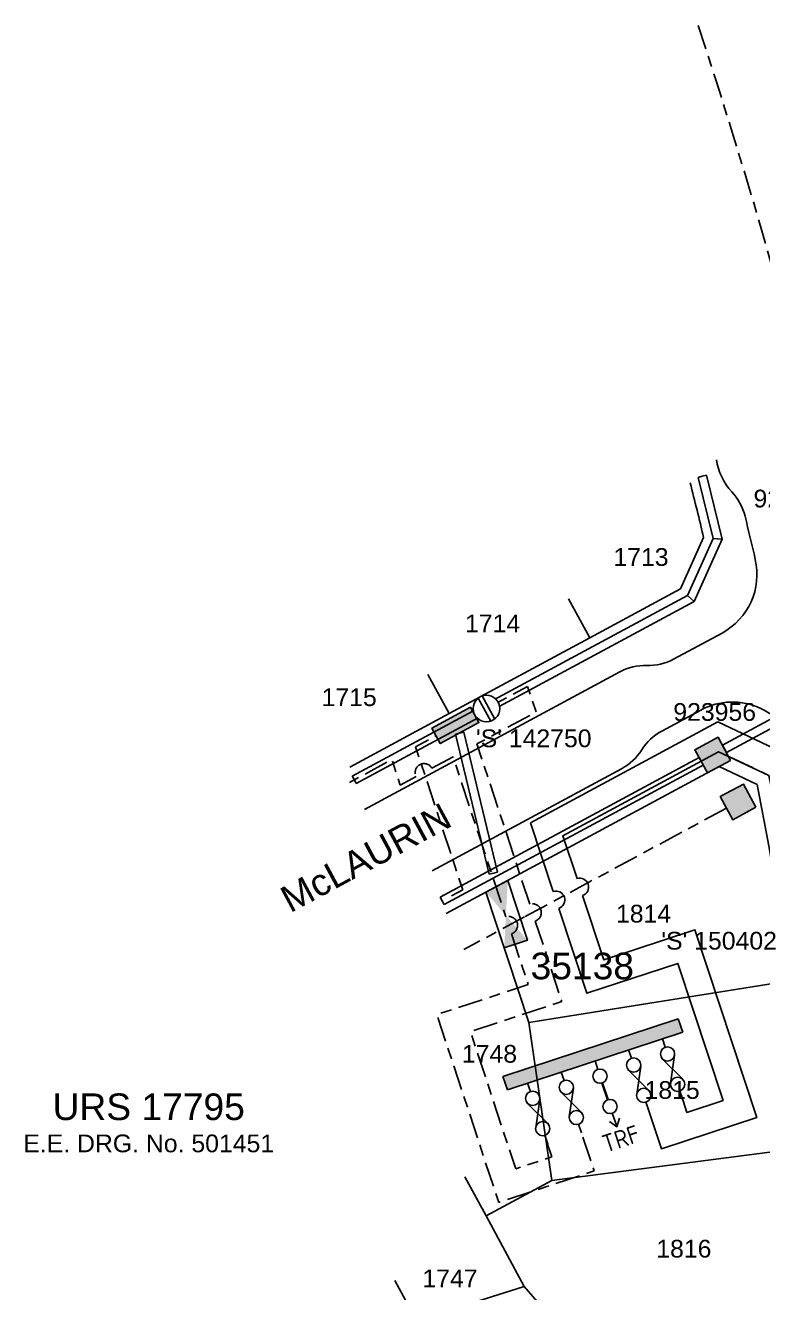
# Model space of a CAD drawing. Header units: metres. Extents: x 291634 to 291921, y 6234094 to 6234383.
# Drawn here: x 291708.2 to 291791.3, y 6234223.7 to 6234366.6 of the extents above; entities that cross this region are included whole.
import ezdxf
from ezdxf.enums import TextEntityAlignment as Align

# ---------------------------------------------------------------- set-up
doc = ezdxf.new("R2010")
doc.units = ezdxf.units.M
doc.header["$LTSCALE"] = 0.7
for name, pattern in [('Cable Exist OH', [1, 1, 0]), ('Cable Exist UG', [8.2, 4, -1.2, 1.8, -1.2]), ('IE Trench LV', [6.5, 5, -1.5])]:
    doc.linetypes.add(name, pattern=pattern)
doc.layers.get('0').update_dxf_attribs({"color": 6})
for name, color, linetype in [('_User Miscellaneous1', 3, 'Continuous'), ('_User Miscellaneous11', 7, 'Continuous'), ('_User Miscellaneous4', 7, 'Continuous'), ('_User Miscellaneous6', 7, 'Continuous'), ('_User Miscellaneous7', 150, 'Continuous'), ('_User Miscellaneous8', 7, 'Continuous'), ('_User_LV_Exist', 7, 'Continuous'), ('Cadastre Developer_SP_NEW', 4, 'Continuous'), ('Cadastre Roads_SP_NEW', 8, 'Continuous'), ('Equip_LV_MOD', 5, 'Continuous'), ('Equip_LV_NEW', 5, 'Continuous'), ('Mains_LV_NEW_T84', 2, 'Continuous'), ('Sub_LV_EXT', 5, 'Continuous'), ('Sub_SP_EXT', 7, 'Continuous'), ('SupportsUG_SP_LV_EXT', 7, 'Continuous'), ('SupportsUG_SP_LV_NEW', 2, 'Continuous'), ('SupportsUG_SP_LV_SL_EXT', 7, 'Continuous'), ('Trench_SP_NEW', 2, 'Continuous'), ('UG_Details_SP_MISC', 7, 'Continuous')]:
    doc.layers.add(name, color=color, linetype=linetype)
doc.layers.add('Cadastre Developer_SP_EXT', color=4, linetype='Continuous', lineweight=5)
doc.styles.add('ARIAL', font='arial.ttf', dxfattribs={"height": 2})
doc.styles.add('COLUMN_LABEL', font='arial.ttf')
doc.styles.add('IESYMBOL1', font='isocp.shx')
doc.styles.add('POLE_LABEL', font='arial.ttf')
doc.styles.get("Standard").update_dxf_attribs({"font": 'arial.ttf'})
doc.styles.add('style1', font='iso3098b.shx')
doc.linetypes.add('Cable New UG', pattern='A,8,-1,["x",style1,S=3.5,R=0,X=0.35,Y=-1],-3.5', length=12.5)

# ---------------------------------------------------------------- blocks, each defined once
blk = doc.blocks.new('*U67')
at = {"lineweight": -3}
blk.add_lwpolyline([(-2.55, 2.42), (2.4, 2.56), (2.46, 0.58), (-2.49, 0.44)], close=True, dxfattribs=at)
for tag, flags, p in [('STREET_CODE', 9, (1.5, 3.5)), ('OWNED_BY', 9, (1.5, 3.3)), ('OPERATED_BY', 9, (1.5, 3.1)), ('MAINTAINED_BY', 9, (1.5, 2.9)), ('STATE', 9, (1.5, 2.7)), ('SUPPORT_TYPE', 9, (1.5, 2.5)), ('SUBURB', 9, (1.5, 1.7)), ('STREETNAME', 9, (1.5, 1.5)), ('USAGE', 9, (1.5, 2.3)), ('LEGEND', 9, (1.5, 2.1)), ('PARENT', 9, (1.5, 1.9)), ('Z', 1, (1.5, 0.9)), ('LOCATION', 9, (1.5, 1.3)), ('NOTES', 9, (1.5, 1.1))]:
    blk.add_attdef(tag, text='', height=0.2, dxfattribs=dict(flags=flags)).set_placement(p, align=Align.MIDDLE_LEFT)
at = {"layer": '_User Miscellaneous4', "style": 'ARIAL', "flags": 8}
blk.add_attdef('ASSET_NUM', text='', height=2, dxfattribs=at).set_placement((2, 5.5), align=Align.MIDDLE_LEFT)
blk = doc.blocks.new('TX_LINK_NEW')
h = blk.add_hatch(color=256)
edge = h.paths.add_edge_path()
edge.add_line((2.6, 0.05), (4.6, 0.05))
edge.add_arc((5.4, 0.01), 0.8, 177.2353, 184.4027)
edge.add_line((4.6, -0.05), (2.6, -0.05))
edge.add_arc((1.8, 0), 0.8, 356.4167, 363.5833)
blk.add_line((7.2, 0.01), (7.8, 0.01))
for points in [[(1, 0), (0, 0)], [(2.6, 0.05), (4.6, 0.05)], [(6.2, 0.01), (7.2, 0.01)], [(7, -0.59), (7.8, 0.01), (7, 0.61)], [(2.6, -0.05), (4.6, -0.05)]]:
    blk.add_lwpolyline(points)
for centre in [(1.8, 0), (5.4, 0.01)]:
    blk.add_circle(centre, 0.8)
for centre, start, end in [((1.8, 0), 356.4167, 3.5833), ((5.4, 0.01), 177.2353, 184.4027)]:
    blk.add_arc(centre, 0.8, start, end)
at = {"style": 'IESYMBOL1'}
blk.add_text('TRF', height=2, rotation=90, dxfattribs=at).set_placement((9.24, 0.01), align=Align.MIDDLE_CENTER)
at = {"flags": 1}
blk.add_attdef('Z', (0, 0), '', height=0.2, dxfattribs=at)
at = {"layer": 'Sub_LV_EXT', "flags": 1}
for tag, p in [('ORIENTATION', (2.14, -1.53)), ('USAGE', (2.14, -1.14)), ('NOTES', (2.14, -3.07))]:
    blk.add_attdef(tag, p, '', height=0.2, dxfattribs=at)
blk = doc.blocks.new('LV_UG_DFUSE_CLOSED_NEW')
for points in [[(1, 0), (0, 0)], [(5.04, 0.73), (2.16, -0.72)], [(5.05, -0.71), (2.16, 0.72)], [(6.2, 0.01), (7.2, 0.01)]]:
    blk.add_lwpolyline(points)
for centre in [(1.8, 0), (5.4, 0.01)]:
    blk.add_circle(centre, 0.8)
for tag, flags, p in [('ACTUAL_STATUS', 9, (1.5, 0)), ('CONSTRUCTED_VOLTAGE', 9, (1.5, -0.2)), ('OPERATED_BY', 9, (1.5, -0.6)), ('OWNED_BY', 9, (1.5, -1)), ('OPERATING_VOLTAGE', 9, (1.5, -1.2)), ('ORIENTATION', 9, (1.5, -1.4)), ('NO_PHASES', 9, (1.5, -0.4)), ('MAINTAINED_BY', 9, (1.5, -0.8)), ('STATE', 9, (1.5, -1.6)), ('SWITCH_TYPE', 9, (1.5, -1.8)), ('Z', 1, (1.5, -2.4)), ('USAGE', 9, (1.5, -2)), ('NOTES', 9, (1.5, -2.2))]:
    blk.add_attdef(tag, text='', height=0.2, dxfattribs=dict(flags=flags)).set_placement(p, align=Align.MIDDLE_LEFT)
blk = doc.blocks.new('*U73')
blk.add_lwpolyline([(-1.59, 1.37), (5.5, 1.37), (5.5, -1.38), (-1.1, -1.38)], close=True)
blk.add_solid([(-1.1, -1.38), (-1.59, 1.37), (5.5, 1.37), (5.5, -1.38)])
for tag, height, flags, p in [('ASSET_NUM', 3, 8, (5.84, 2.55)), ('STREET_CODE', 0.2, 9, (5.34, 0.55)), ('CONSTRUCTED_VOLTAGE', 0.2, 9, (5.34, 0.35)), ('OPERATING_VOLTAGE', 0.2, 9, (5.34, -0.05)), ('NO_PHASES', 0.2, 9, (5.34, 0.15)), ('ORIENTATION', 0.2, 9, (5.34, -0.25)), ('OWNED_BY', 0.2, 9, (5.34, -0.45)), ('OPERATED_BY', 0.2, 9, (5.34, -0.65)), ('SECONDARY_VOLTAGE', 0.2, 9, (5.34, -1.05)), ('STATE', 0.2, 9, (5.34, -1.25)), ('MAINTAINED_BY', 0.2, 9, (5.34, -0.85)), ('PARENT', 0.2, 9, (5.34, -1.45)), ('SUBSTATION_TYPE', 0.2, 9, (5.34, -1.65)), ('STREETNAME', 0.2, 9, (5.34, -2.45)), ('SUBURB', 0.2, 9, (5.34, -2.65)), ('USAGE', 0.2, 9, (5.34, -1.85)), ('LEGEND', 0.2, 9, (5.34, -2.05)), ('LOCATION', 0.2, 9, (5.34, -2.25)), ('NOTES', 0.2, 9, (5.34, -2.85)), ('Z', 0.2, 1, (5.34, -3.05))]:
    blk.add_attdef(tag, text='', height=height, dxfattribs=dict(flags=flags)).set_placement(p, align=Align.MIDDLE_LEFT)
blk = doc.blocks.new('PILLAR_EXT')
blk.add_hatch(color=256).paths.add_polyline_path([(-2.475, 2.49), (-2.475, 0.51), (2.475, 0.51), (2.475, 2.49)])
blk.add_lwpolyline([(-2.475, 0.51), (2.475, 0.51), (2.475, 2.49), (-2.475, 2.49)], close=True)
for tag, p, flags in [('OWNED_BY', (0, 1.3), 9), ('STATE', (0, 1.1), 9), ('SUPPORT_TYPE', (0, 0.9), 9), ('USAGE', (0, 0.7), 9), ('LEGEND', (0, 0.5), 9), ('LOCATION', (0, 0.3), 9), ('NOTES', (0, 0.1), 9), ('PARENT', (0, -0.1), 9), ('STREETNAME', (0, -0.3), 9), ('SUBURB', (0, -0.5), 1)]:
    blk.add_attdef(tag, p, '', height=0.2, dxfattribs=dict(flags=flags))
at = {"layer": '_User Miscellaneous6', "style": 'ARIAL', "flags": 8}
blk.add_attdef('ASSET_NUM', text='', height=2, dxfattribs=at).set_placement((1.5, 7.5), align=Align.TOP_LEFT)
blk = doc.blocks.new('*U79')
at = {"layer": '_User Miscellaneous7'}
blk.add_hatch(color=256, dxfattribs=at).paths.add_polyline_path([(-1.49, -7.49), (1.48, -7.49), (1.48, -4.52), (-1.49, -4.52)])
at = {"layer": '_User Miscellaneous8'}
blk.add_hatch(color=256, dxfattribs=at).paths.add_polyline_path([(-1.49, -1.49), (1.48, -1.49), (1.48, 1.48), (-1.49, 1.48)])
at = {"layer": '_User Miscellaneous7'}
blk.add_lwpolyline([(1.48, -7.49), (1.48, -4.52), (-1.49, -4.52), (-1.49, -7.49)], close=True, dxfattribs=at)
at = {"layer": '_User Miscellaneous8'}
blk.add_lwpolyline([(1.48, -1.49), (1.48, 1.48), (-1.49, 1.48), (-1.49, -1.49)], close=True, dxfattribs=at)
at = {"flags": 9}
for tag, style, p in [('STRUCTURE_PLANT_NUMBER', 'POLE_LABEL', (1.81, 0.03)), ('STREET_CODE', 'COLUMN_LABEL', (1.81, -0.2))]:
    blk.add_attdef(tag, text='', height=0.2, dxfattribs=dict(at, style=style)).set_placement(p, align=Align.MIDDLE_LEFT)
for tag, p in [('COLUMN_TYPE', (1.81, -0.4)), ('OWNED_BY', (1.81, -0.6)), ('STATE', (1.81, -0.8)), ('USAGE', (1.81, -1)), ('LEGEND', (1.81, -1.2)), ('LOCATION', (1.81, -1.4)), ('STREETNAME', (1.81, -1.6)), ('SUBURB', (1.81, -1.8)), ('NOTES', (1.81, -2))]:
    blk.add_attdef(tag, text='', height=0.2, dxfattribs=at).set_placement(p, align=Align.MIDDLE_LEFT)
at = {"flags": 1}
blk.add_attdef('Z', (1.81, -2.35), '', height=0.2, dxfattribs=at)
at = {"layer": '_User Miscellaneous6', "style": 'ARIAL', "flags": 8}
blk.add_attdef('ASSET_NUM', text='', height=2, dxfattribs=at).set_placement((2, 2), align=Align.MIDDLE_LEFT)
blk = doc.blocks.new('*U80')
at = {"layer": '_User Miscellaneous7'}
blk.add_hatch(color=256, dxfattribs=at).paths.add_polyline_path([(1.26, -10.95), (4.23, -10.95), (4.23, -7.98), (1.26, -7.98)])
at = {"layer": '_User Miscellaneous8'}
blk.add_hatch(color=256, dxfattribs=at).paths.add_polyline_path([(-1.49, -1.49), (1.48, -1.49), (1.48, 1.48), (-1.49, 1.48)])
at = {"layer": '_User Miscellaneous7'}
blk.add_lwpolyline([(4.23, -10.95), (4.23, -7.98), (1.26, -7.98), (1.26, -10.95)], close=True, dxfattribs=at)
at = {"layer": '_User Miscellaneous8'}
blk.add_lwpolyline([(1.48, -1.49), (1.48, 1.48), (-1.49, 1.48), (-1.49, -1.49)], close=True, dxfattribs=at)
at = {"flags": 9}
for tag, style, p in [('STRUCTURE_PLANT_NUMBER', 'POLE_LABEL', (1.81, 0.03)), ('STREET_CODE', 'COLUMN_LABEL', (1.81, -0.2))]:
    blk.add_attdef(tag, text='', height=0.2, dxfattribs=dict(at, style=style)).set_placement(p, align=Align.MIDDLE_LEFT)
for tag, p in [('COLUMN_TYPE', (1.81, -0.4)), ('OWNED_BY', (1.81, -0.6)), ('STATE', (1.81, -0.8)), ('USAGE', (1.81, -1)), ('LEGEND', (1.81, -1.2)), ('LOCATION', (1.81, -1.4)), ('STREETNAME', (1.81, -1.6)), ('SUBURB', (1.81, -1.8)), ('NOTES', (1.81, -2))]:
    blk.add_attdef(tag, text='', height=0.2, dxfattribs=at).set_placement(p, align=Align.MIDDLE_LEFT)
at = {"flags": 1}
blk.add_attdef('Z', (1.81, -2.35), '', height=0.2, dxfattribs=at)
at = {"layer": '_User Miscellaneous6', "style": 'ARIAL', "flags": 8}
blk.add_attdef('ASSET_NUM', text='', height=2, dxfattribs=at).set_placement((2, 2), align=Align.MIDDLE_LEFT)
blk = doc.blocks.new('*U58')
blk.add_wipeout([(-1.06, -0.44), (-1.18, -0.58), (-1.29, -0.74), (-1.37, -0.91), (-1.43, -1.08), (-1.48, -1.27), (-1.49, -1.45), (-1.49, -1.64), (-1.46, -1.83), (-1.41, -2.01), (-1.33, -2.18), (-1.24, -2.34), (-1.12, -2.49), (-0.99, -2.62), (-0.84, -2.74), (-0.68, -2.83), (-0.51, -2.91), (-0.33, -2.96), (-0.14, -2.99), (0.05, -2.99), (0.23, -2.98), (0.42, -2.93), (0.59, -2.87), (0.76, -2.79), (0.92, -2.68), (1.06, -2.56), (1.18, -2.42), (1.29, -2.26), (1.37, -2.09), (1.43, -1.92), (1.48, -1.73), (1.49, -1.55), (1.49, -1.36), (1.46, -1.17), (1.41, -0.99), (1.33, -0.82), (1.24, -0.66), (1.12, -0.51), (0.99, -0.38), (0.84, -0.26), (0.68, -0.17), (0.51, -0.09), (0.33, -0.04), (0.14, -0.01), (-0.05, -0.01), (-0.23, -0.02), (-0.42, -0.07), (-0.59, -0.13), (-0.76, -0.21), (-0.92, -0.32)])
for p, q in [((-1.48, -1.25), (1.48, -1.25)), ((-1.48, -1.75), (1.48, -1.75))]:
    blk.add_line(p, q)
blk.add_circle((0, -1.5), 1.5)
for tag, flags, p in [('ACTUAL_STATUS', 9, (1.5, 0)), ('CONSTRUCTED_VOLTAGE', 9, (1.5, -0.2)), ('OPERATING_VOLTAGE', 9, (1.5, -0.6)), ('ORIENTATION', 9, (1.5, -0.8)), ('STATE', 9, (1.5, -1)), ('SWITCH_TYPE', 9, (1.5, -1.2)), ('NO_PHASES', 9, (1.5, -0.4)), ('USAGE', 9, (1.5, -1.4)), ('OWNED_BY', 9, (1.5, -1.8)), ('OPERATED_BY', 9, (1.5, -2)), ('TYPE', 9, (1.5, -2.6)), ('Z', 1, (1.5, -2.8)), ('NOTES', 9, (1.5, -1.6)), ('MAINTAINED_BY', 9, (1.5, -2.2)), ('NUMBER_OF_PHASES', 9, (1.5, -2.4))]:
    blk.add_attdef(tag, text='', height=0.2, dxfattribs=dict(flags=flags)).set_placement(p, align=Align.MIDDLE_LEFT)

msp = doc.modelspace()

# ---------------------------------------------------------------- hatches: boundary and pattern name
at = {"layer": 'Equip_LV_MOD'}
h = msp.add_hatch(color=256, dxfattribs=at)
h.dxf.hatch_style = 1
h.paths.add_polyline_path([(291762.05, 6234248.1), (291762.55, 6234246.58), (291782.31, 6234253.08), (291781.81, 6234254.6)])

# ---------------------------------------------------------------- linework, layer by layer
at = {"layer": '_User_LV_Exist', "color": 7, "linetype": 'Cable Exist UG', "flags": 128}
msp.add_lwpolyline([(291784.04, 6234366.59, -0.019532), (291798.58, 6234315.98), (291804.39, 6234313.4), (291828.45, 6234326.38)], format="xyb", dxfattribs=at)
for points in [[(291765.07, 6234267.51), (291759.13, 6234285.57), (291765.79, 6234289.17), (291764.84, 6234292.06), (291758.88, 6234288.85)], [(291756.26, 6234268.46), (291757.52, 6234269.14), (291752.22, 6234285.25), (291754.52, 6234286.5)], [(291752.29, 6234281.89), (291750.49, 6234280.91), (291749.54, 6234283.81), (291744.78, 6234281.24)], [(291754.05, 6234282.84), (291756.44, 6234284.12), (291762.39, 6234266.07)], [(291787.25, 6234278.33), (291764.52, 6234266.1)], [(291764.5, 6234266.09), (291757.64, 6234262.39)], [(291766.94, 6234240.92), (291767.57, 6234239.02), (291763.49, 6234237.68), (291758.4, 6234253.15), (291768.69, 6234256.53), (291765.7, 6234265.61)], [(291763.01, 6234264.17), (291764.9, 6234258.44), (291754.61, 6234255.06), (291761.58, 6234233.89), (291772.32, 6234237.43), (291770.75, 6234242.18)]]:
    msp.add_lwpolyline(points, dxfattribs=at)
at = {"layer": '_User_LV_Exist', "color": 7, "linetype": 'Cable Exist UG'}
for centre, start, end in [((291753.17, 6234282.36), 28.3435, 208.3435), ((291765.38, 6234266.56), 288.2224, 108.2224), ((291762.7, 6234265.12), 288.2224, 108.2224)]:
    msp.add_arc(centre, 1, start, end, dxfattribs=at)
at = {"layer": 'Cadastre Developer_SP_NEW', "color": 4, "flags": 128}
msp.add_lwpolyline([(291769.46, 6234301.94), (291771.83, 6234297.54), (291782.06, 6234303.06), (291784.67, 6234308.85, 0.002408), (291783.16, 6234315.01)], format="xyb", dxfattribs=at)
for points in [[(291753.61, 6234293.39), (291755.99, 6234288.99), (291771.83, 6234297.54), (291769.46, 6234301.94)], [(291744.81, 6234282.96), (291755.99, 6234288.99), (291753.61, 6234293.39)], [(291757.77, 6234236.77), (291760.15, 6234232.37), (291767.55, 6234236.36), (291764.98, 6234254.17), (291760.14, 6234268.85), (291755.67, 6234266.44)], [(291749.88, 6234225.07), (291752.3, 6234220.58), (291764.45, 6234224.39), (291760.15, 6234232.37), (291757.77, 6234236.77)], [(291737.73, 6234221.26), (291740.15, 6234216.78), (291752.3, 6234220.58), (291749.88, 6234225.07)]]:
    msp.add_lwpolyline(points, dxfattribs=at)
for points in [[(291794.6, 6234258.9, 0.008519), (291790.7, 6234280.99), (291786.41, 6234283.02), (291760.14, 6234268.85), (291764.98, 6234254.17), (291794.6, 6234258.9)], [(291794.6, 6234258.9), (291764.98, 6234254.17), (291767.55, 6234236.36), (291797.3, 6234240.22, 0.007169), (291794.6, 6234258.9)], [(291797.3, 6234240.22), (291767.55, 6234236.36), (291760.15, 6234232.37), (291764.45, 6234224.39), (291769.61, 6234218.48), (291799.46, 6234221.47, 0.007169), (291797.3, 6234240.22)]]:
    msp.add_lwpolyline(points, format="xyb", close=True, dxfattribs=at)
msp.add_lwpolyline([(291758.02, 6234179.92), (291772.31, 6234180.59), (291770.89, 6234200.54), (291769.61, 6234218.48), (291764.45, 6234224.39), (291755.05, 6234221.44), (291758.02, 6234179.92)], close=True, dxfattribs=at)
at = {"layer": 'Cadastre Roads_SP_NEW'}
for p, q in [((291781.27, 6234295.13), (291786.74, 6234298.08)), ((291746.47, 6234278.18), (291775.24, 6234293.7))]:
    msp.add_line(p, q, dxfattribs=at)
at = {"layer": 'Cadastre Roads_SP_NEW', "flags": 128}
msp.add_lwpolyline([(291805.06, 6234195.5, 0.03033), (291795.37, 6234275.13, -0.130182), (291795.61, 6234278.2, 0.13248), (291795.84, 6234281.31, 0.001131), (291795.26, 6234284.26, 0.504884), (291784.34, 6234289.4), (291779.94, 6234287.03, 0.131326), (291777.69, 6234284.9, -0.131326), (291775.43, 6234282.78), (291754.09, 6234271.26)], format="xyb", dxfattribs=at)
at = {"layer": 'Cadastre Roads_SP_NEW', "extrusion": (0, 0, -1)}
for centre, radius, start, end in [((-291792.81, 6234318.58), 6.76, 317.3468, 351.8016), ((-291783.18, 6234304.68), 7.5, 166.8547, 241.6565), ((-291778.42, 6234300.41), 6, 241.6565, 271.583)]:
    msp.add_arc(centre, radius, start, end, dxfattribs=at)
at = {"layer": 'Cadastre Roads_SP_NEW'}
for centre, radius, start, end in [((291783.5, 6234309.85), 6, 13.5771, 43.7634), ((291492.29, 6234238.13), 305.91, 12.8929, 13.8294), ((291778.09, 6234288.42), 6, 88.417, 118.3435)]:
    msp.add_arc(centre, radius, start, end, dxfattribs=at)
at = {"layer": 'Equip_LV_MOD'}
for p, q in [((291762.05, 6234248.1), (291781.81, 6234254.6)), ((291781.81, 6234254.6), (291782.06, 6234253.84)), ((291782.31, 6234253.08), (291782.06, 6234253.84)), ((291762.55, 6234246.58), (291782.31, 6234253.08)), ((291762.05, 6234248.1), (291762.3, 6234247.34)), ((291762.55, 6234246.58), (291762.3, 6234247.34))]:
    msp.add_line(p, q, dxfattribs=at)
at = {"layer": 'Mains_LV_NEW_T84', "color": 2, "linetype": 'Cable New UG'}
for points in [[(291812.67, 6234239.86, 0.003657), (291812.06, 6234245.37), (291801.34, 6234243.96, 0.015348), (291794.68, 6234284.09), (291786.27, 6234288.06), (291765.17, 6234276.67)], [(291795.69, 6234261.58, 0.00787), (291792.03, 6234282.03), (291786.36, 6234284.7), (291768.8, 6234275.23), (291770.4, 6234270.39)]]:
    msp.add_lwpolyline(points, format="xyb", dxfattribs=at)
for points in [[(291765.17, 6234276.67), (291767.72, 6234268.94)], [(291771.02, 6234268.49), (291773.41, 6234261.25), (291783.68, 6234264.63), (291790.65, 6234243.46), (291779.91, 6234239.93), (291778.34, 6234244.68)], [(291768.34, 6234267.04), (291771.5, 6234257.46), (291781.77, 6234260.84), (291786.86, 6234245.38), (291782.78, 6234244.03), (291782.16, 6234245.93)]]:
    msp.add_lwpolyline(points, dxfattribs=at)
for centre in [(291770.71, 6234269.44), (291768.03, 6234267.99)]:
    msp.add_arc(centre, 1, 288.2224, 108.2224, dxfattribs=at)
at = {"layer": 'Trench_SP_NEW', "linetype": 'IE Trench LV', "flags": 128}
msp.add_lwpolyline([(291795.69, 6234261.58, 0.00787), (291792.03, 6234282.03), (291786.95, 6234284.42)], format="xyb", dxfattribs=at)
at = {"layer": 'UG_Details_SP_MISC'}
for p, q in [((291784.05, 6234315.63), (291784.52, 6234315.75)), ((291784.05, 6234315.63), (291785.74, 6234308.75)), ((291784.99, 6234315.86), (291784.52, 6234315.75)), ((291784.99, 6234315.86), (291786.75, 6234308.66)), ((291786.78, 6234285.45), (291835.28, 6234311.61)), ((291787.24, 6234284.61), (291835.73, 6234310.77)), ((291785.74, 6234308.75), (291782.85, 6234302.32)), ((291786.75, 6234308.66), (291783.6, 6234301.63)), ((291785.74, 6234308.75), (291786.24, 6234308.7)), ((291786.75, 6234308.66), (291786.24, 6234308.7)), ((291782.85, 6234302.32), (291745.08, 6234281.95)), ((291782.85, 6234302.32), (291783.22, 6234301.98)), ((291783.6, 6234301.63), (291783.22, 6234301.98)), ((291783.6, 6234301.63), (291745.53, 6234281.1)), ((291756.7, 6234286.69), (291757.17, 6234286.8)), ((291760.51, 6234270.89), (291756.7, 6234286.69)), ((291757.64, 6234286.91), (291757.17, 6234286.8)), ((291761.44, 6234271.12), (291757.64, 6234286.91)), ((291786.78, 6234285.45), (291787.01, 6234285.03)), ((291787.24, 6234284.61), (291787.01, 6234285.03)), ((291784.17, 6234284.04), (291754.97, 6234268.31)), ((291784.62, 6234283.2), (291755.43, 6234267.46)), ((291784.17, 6234284.04), (291784.4, 6234283.62)), ((291784.62, 6234283.2), (291784.4, 6234283.62)), ((291745.08, 6234281.95), (291745.31, 6234281.53)), ((291745.53, 6234281.1), (291745.31, 6234281.53)), ((291760.51, 6234270.89), (291760.98, 6234271)), ((291761.44, 6234271.12), (291760.98, 6234271)), ((291754.97, 6234268.31), (291755.2, 6234267.89)), ((291755.43, 6234267.46), (291755.2, 6234267.89))]:
    msp.add_line(p, q, dxfattribs=at)

# ---------------------------------------------------------------- block references
at = {"layer": 'Equip_LV_NEW', "rotation": 288.2223783540342}
for name, p in [('LV_UG_DFUSE_CLOSED_NEW', (291780.04, 6234252.33)), ('TX_LINK_NEW', (291772.43, 6234249.83)), ('LV_UG_DFUSE_CLOSED_NEW', (291776.22, 6234251.08)), ('LV_UG_DFUSE_CLOSED_NEW', (291768.63, 6234248.58)), ('LV_UG_DFUSE_CLOSED_NEW', (291764.84, 6234247.33))]:
    msp.add_blockref(name, p, dxfattribs=at)
at = {"layer": 'Sub_SP_EXT'}
ref = msp.add_blockref('*U73', (291761.79, 6234268.24), dxfattribs=dict(at, rotation=288.2223783505815))
ref.add_attrib('ASSET_NUM_001', '35138', (291765.17, 6234259.04), dxfattribs={"layer": '0', "height": 3})
at = {"layer": 'SupportsUG_SP_LV_EXT'}
ref = msp.add_blockref('PILLAR_EXT', (291755.99, 6234288.99), dxfattribs=dict(at, rotation=208.343462682678))
ref.add_attrib('ASSET_NUM_001', "'S' 142750", (291759.01, 6234285.21), dxfattribs={"layer": '_User Miscellaneous6', "height": 2, "style": 'ARIAL'})
at = {"layer": 'SupportsUG_SP_LV_NEW'}
ref = msp.add_blockref('*U67', (291794.6, 6234258.9), dxfattribs=dict(at, rotation=277.3925921933228))
ref.add_attrib('ASSET_NUM_001', "'S' 150402", (291779.9, 6234262.39), dxfattribs={"layer": '_User Miscellaneous4', "height": 2, "style": 'ARIAL'})
at = {"layer": 'SupportsUG_SP_LV_SL_EXT'}
ref = msp.add_blockref('*U80', (291798.42, 6234316.7), dxfattribs=dict(at, rotation=103.7009143576118))
ref.add_attrib('ASSET_NUM_001', '923970', (291790.29, 6234312.24), dxfattribs={"layer": '_User Miscellaneous6', "height": 2, "style": 'ARIAL'})
ref = msp.add_blockref('*U79', (291785.7, 6234284.32), dxfattribs=dict(at, rotation=28.34500985565725))
ref.add_attrib('ASSET_NUM_001', '923956', (291781.25, 6234288.18), dxfattribs={"layer": '_User Miscellaneous6', "height": 2, "style": 'ARIAL'})

# ---------------------------------------------------------------- texts
at = {"layer": '_User Miscellaneous1', "color": 2, "style": 'ARIAL'}
msp.add_text('URS 17795', height=3, dxfattribs=at).set_placement((291722.14, 6234243.17), align=Align.CENTER)
at = {"layer": '_User Miscellaneous11', "color": 7, "style": 'ARIAL'}
msp.add_text('E.E. DRG. No. 501451', height=2, dxfattribs=at).set_placement((291722.14, 6234239.54), align=Align.CENTER)
at = {"layer": 'Cadastre Developer_SP_EXT', "style": 'ARIAL'}
for s, p in [('1713', (291777.61, 6234306.65)), ('1714', (291760.89, 6234299.16)), ('1715', (291744.73, 6234290.84)), ('1748', (291760.54, 6234250.64)), ('1747', (291756.09, 6234225.32))]:
    msp.add_text(s, height=2, dxfattribs=at).set_placement(p, align=Align.MIDDLE_CENTER)
at = {"layer": 'Cadastre Developer_SP_NEW', "color": 4, "style": 'ARIAL'}
for s, p in [('1814', (291777.9, 6234266.44)), ('1815', (291781.12, 6234246.56)), ('1816', (291782.44, 6234228.67))]:
    msp.add_text(s, height=2, dxfattribs=at).set_placement(p, align=Align.MIDDLE_CENTER)
at = {"layer": 'Cadastre Roads_SP_NEW', "color": 2, "style": 'ARIAL'}
msp.add_text('McLAURIN', height=3, rotation=28.311, dxfattribs=at).set_placement((291747.31, 6234271.44), align=Align.CENTER)

# ---------------------------------------------------------------- next in the draw order: block references
at = {"layer": 'Equip_LV_NEW', "linetype": 'Cable Exist OH', "lineweight": 0, "rotation": 118.3434626888916}
msp.add_blockref('*U58', (291758.88, 6234288.85), dxfattribs=at)

doc.saveas('drawing.dxf')
